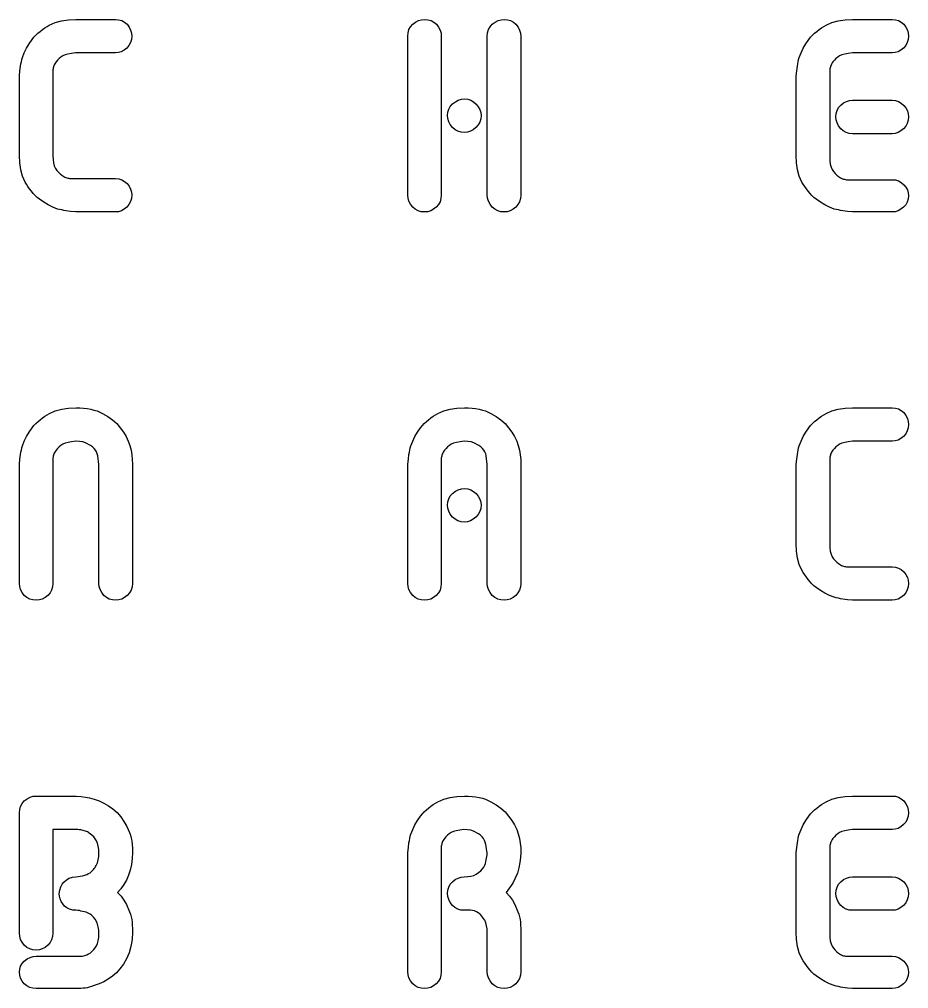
# Model space of a CAD drawing. Header units: metres. Extents: x 0 to 220, y 0 to 220.
# Drawn here: x 66.9 to 112.69, y 105.16 to 155.08 of the extents above; entities that cross this region are included whole.
import ezdxf

# ---------------------------------------------------------------- set-up
doc = ezdxf.new("R2010")
doc.units = ezdxf.units.M

msp = doc.modelspace()

# ---------------------------------------------------------------- linework, layer by layer
for p, q in [((68.3248, 154.712), (68.4429, 154.784)), ((68.4429, 154.784), (68.7413, 154.912)), ((68.7413, 154.912), (69.0676, 155.003)), ((69.0676, 155.003), (69.4218, 155.058)), ((69.4218, 155.058), (69.8039, 155.076)), ((69.8039, 155.076), (71.8459, 155.076)), ((71.8459, 155.076), (72.0133, 155.06)), ((72.0133, 155.06), (72.1686, 155.013)), ((72.1686, 155.013), (72.3118, 154.934)), ((72.3118, 154.934), (72.4429, 154.823)), ((72.4429, 154.823), (72.5522, 154.674)), ((87.0432, 154.694), (87.1539, 154.826)), ((87.1539, 154.826), (87.3031, 154.936)), ((87.3031, 154.936), (87.4559, 155.014)), ((87.4559, 155.014), (87.6121, 155.061)), ((87.6121, 155.061), (87.7719, 155.076)), ((87.7719, 155.076), (87.9413, 155.061)), ((87.9413, 155.061), (88.0984, 155.014)), ((88.0984, 155.014), (88.2433, 154.936)), ((88.2433, 154.936), (88.3759, 154.826)), ((88.3759, 154.826), (88.4866, 154.678)), ((91.1392, 154.694), (91.2499, 154.826)), ((91.2499, 154.826), (91.3991, 154.936)), ((91.3991, 154.936), (91.5519, 155.014)), ((91.5519, 155.014), (91.7081, 155.061)), ((91.7081, 155.061), (91.8679, 155.076)), ((91.8679, 155.076), (92.0372, 155.061)), ((92.0372, 155.061), (92.1944, 155.014)), ((92.1944, 155.014), (92.3392, 154.936)), ((92.3392, 154.936), (92.4719, 154.826)), ((92.4719, 154.826), (92.5826, 154.678)), ((108.325, 154.712), (108.443, 154.784)), ((108.443, 154.784), (108.741, 154.912)), ((108.741, 154.912), (109.068, 155.003)), ((109.068, 155.003), (109.422, 155.058)), ((109.422, 155.058), (109.804, 155.076)), ((109.804, 155.076), (111.846, 155.076)), ((111.846, 155.076), (112.013, 155.06)), ((112.013, 155.06), (112.169, 155.013)), ((112.169, 155.013), (112.312, 154.934)), ((112.312, 154.934), (112.443, 154.823)), ((112.443, 154.823), (112.552, 154.674)), ((67.6474, 154.156), (67.7479, 154.26)), ((67.7479, 154.26), (67.8554, 154.361)), ((67.8554, 154.361), (67.9699, 154.457)), ((67.9699, 154.457), (68.0883, 154.548)), ((68.0883, 154.548), (68.2066, 154.633)), ((68.2066, 154.633), (68.3248, 154.712)), ((72.5522, 154.674), (72.6304, 154.521)), ((72.6304, 154.521), (72.6772, 154.365)), ((72.6772, 154.365), (72.6929, 154.205)), ((86.9009, 154.213), (86.9167, 154.387)), ((86.9167, 154.387), (86.9641, 154.547)), ((86.9641, 154.547), (87.0432, 154.694)), ((88.4866, 154.678), (88.5656, 154.526)), ((88.5656, 154.526), (88.6131, 154.372)), ((88.6131, 154.372), (88.6289, 154.213)), ((90.9969, 154.213), (91.0127, 154.387)), ((91.0127, 154.387), (91.0601, 154.547)), ((91.0601, 154.547), (91.1392, 154.694)), ((92.5826, 154.678), (92.6616, 154.526)), ((92.6616, 154.526), (92.7091, 154.372)), ((92.7091, 154.372), (92.7249, 154.213)), ((107.647, 154.156), (107.748, 154.26)), ((107.748, 154.26), (107.855, 154.361)), ((107.855, 154.361), (107.97, 154.457)), ((107.97, 154.457), (108.088, 154.548)), ((108.088, 154.548), (108.207, 154.633)), ((108.207, 154.633), (108.325, 154.712)), ((112.552, 154.674), (112.63, 154.521)), ((112.63, 154.521), (112.677, 154.365)), ((112.677, 154.365), (112.693, 154.205)), ((67.2689, 153.591), (67.4026, 153.821)), ((67.4026, 153.821), (67.5539, 154.046)), ((67.5539, 154.046), (67.6474, 154.156)), ((72.6266, 153.879), (72.5438, 153.734)), ((72.6763, 154.036), (72.6266, 153.879)), ((72.6929, 154.205), (72.6763, 154.036)), ((86.9009, 146.019), (86.9009, 154.213)), ((88.6289, 154.213), (88.6289, 146.019)), ((90.9969, 146.019), (90.9969, 154.213)), ((92.7249, 154.213), (92.7249, 146.019)), ((107.269, 153.591), (107.403, 153.821)), ((107.403, 153.821), (107.554, 154.046)), ((107.554, 154.046), (107.647, 154.156)), ((112.627, 153.879), (112.544, 153.734)), ((112.676, 154.036), (112.627, 153.879)), ((112.693, 154.205), (112.676, 154.036)), ((67.0539, 153.114), (67.1526, 153.355)), ((67.1526, 153.355), (67.2689, 153.591)), ((69.4031, 153.289), (69.254, 153.246)), ((69.5844, 153.323), (69.4031, 153.289)), ((69.7979, 153.348), (69.5844, 153.323)), ((71.8439, 153.348), (69.7979, 153.348)), ((72.0004, 153.364), (71.8439, 153.348)), ((72.1499, 153.411), (72.0004, 153.364)), ((72.2924, 153.491), (72.1499, 153.411)), ((72.4279, 153.601), (72.2924, 153.491)), ((72.5438, 153.734), (72.4279, 153.601)), ((107.054, 153.114), (107.153, 153.355)), ((107.153, 153.355), (107.269, 153.591)), ((109.403, 153.288), (109.254, 153.245)), ((109.584, 153.323), (109.403, 153.288)), ((109.798, 153.348), (109.584, 153.323)), ((111.844, 153.348), (109.798, 153.348)), ((112, 153.364), (111.844, 153.348)), ((112.15, 153.411), (112, 153.364)), ((112.292, 153.491), (112.15, 153.411)), ((112.428, 153.601), (112.292, 153.491)), ((112.544, 153.734), (112.428, 153.601)), ((66.9629, 152.669), (66.9817, 152.781)), ((66.9817, 152.781), (67.0031, 152.892)), ((67.0031, 152.892), (67.0272, 153.003)), ((67.0272, 153.003), (67.0539, 153.114)), ((68.7249, 152.781), (68.6984, 152.73)), ((68.7574, 152.835), (68.7249, 152.781)), ((68.7959, 152.889), (68.7574, 152.835)), ((68.8693, 152.981), (68.7959, 152.889)), ((68.9506, 153.063), (68.8693, 152.981)), ((69.0398, 153.134), (68.9506, 153.063)), ((69.1369, 153.195), (69.0398, 153.134)), ((69.254, 153.246), (69.1369, 153.195)), ((106.963, 152.669), (106.982, 152.781)), ((106.982, 152.781), (107.003, 152.892)), ((107.003, 152.892), (107.027, 153.003)), ((107.027, 153.003), (107.054, 153.114)), ((108.725, 152.776), (108.698, 152.724)), ((108.757, 152.83), (108.725, 152.776)), ((108.796, 152.885), (108.757, 152.83)), ((108.869, 152.978), (108.796, 152.885)), ((108.951, 153.06), (108.869, 152.978)), ((109.04, 153.132), (108.951, 153.06)), ((109.137, 153.193), (109.04, 153.132)), ((109.254, 153.245), (109.137, 153.193)), ((66.9009, 152.168), (66.9304, 152.432)), ((66.9304, 152.432), (66.9629, 152.669)), ((68.6372, 152.535), (68.6289, 152.486)), ((68.6289, 152.486), (68.6289, 148.052)), ((68.6481, 152.583), (68.6372, 152.535)), ((68.6617, 152.632), (68.6481, 152.583)), ((68.6779, 152.68), (68.6617, 152.632)), ((68.6984, 152.73), (68.6779, 152.68)), ((106.901, 152.168), (106.93, 152.432)), ((106.93, 152.432), (106.963, 152.669)), ((108.637, 152.527), (108.629, 152.478)), ((108.629, 152.478), (108.629, 147.999)), ((108.648, 152.576), (108.637, 152.527)), ((108.662, 152.625), (108.648, 152.576)), ((108.678, 152.674), (108.662, 152.625)), ((108.698, 152.724), (108.678, 152.674)), ((66.9009, 148.064), (66.9009, 152.168)), ((106.901, 148.064), (106.901, 152.168)), ((89.2019, 150.727), (89.3511, 150.838)), ((89.3511, 150.838), (89.5039, 150.917)), ((89.5039, 150.917), (89.6601, 150.964)), ((89.6601, 150.964), (89.8199, 150.98)), ((89.8199, 150.98), (89.9893, 150.964)), ((89.9893, 150.964), (90.1464, 150.913)), ((90.1464, 150.913), (90.2912, 150.83)), ((90.2912, 150.83), (90.4239, 150.713)), ((109.199, 150.663), (109.346, 150.774)), ((109.346, 150.774), (109.497, 150.853)), ((109.497, 150.853), (109.651, 150.9)), ((109.651, 150.9), (109.809, 150.916)), ((109.809, 150.916), (111.847, 150.916)), ((111.847, 150.916), (112.014, 150.9)), ((112.014, 150.9), (112.169, 150.849)), ((112.169, 150.849), (112.312, 150.766)), ((112.312, 150.766), (112.443, 150.649)), ((88.9489, 150.123), (88.9647, 150.293)), ((88.9647, 150.293), (89.0121, 150.45)), ((89.0121, 150.45), (89.0912, 150.595)), ((89.0912, 150.595), (89.2019, 150.727)), ((90.4239, 150.713), (90.5346, 150.576)), ((90.5346, 150.576), (90.6136, 150.432)), ((90.6136, 150.432), (90.6611, 150.281)), ((90.6611, 150.281), (90.6769, 150.123)), ((108.965, 150.229), (109.011, 150.386)), ((109.011, 150.386), (109.09, 150.531)), ((109.09, 150.531), (109.199, 150.663)), ((112.443, 150.649), (112.552, 150.512)), ((112.552, 150.512), (112.63, 150.368)), ((112.63, 150.368), (112.677, 150.217)), ((88.9647, 149.964), (88.9489, 150.123)), ((89.0121, 149.807), (88.9647, 149.964)), ((89.0912, 149.655), (89.0121, 149.807)), ((90.6101, 149.786), (90.5267, 149.639)), ((90.6602, 149.948), (90.6101, 149.786)), ((90.6769, 150.123), (90.6602, 149.948)), ((108.949, 150.059), (108.965, 150.229)), ((108.965, 149.9), (108.949, 150.059)), ((109.011, 149.743), (108.965, 149.9)), ((112.676, 149.884), (112.627, 149.722)), ((112.693, 150.059), (112.676, 149.884)), ((112.677, 150.217), (112.693, 150.059)), ((89.2019, 149.505), (89.0912, 149.655)), ((89.3354, 149.395), (89.2019, 149.505)), ((89.4829, 149.316), (89.3354, 149.395)), ((89.6444, 149.268), (89.4829, 149.316)), ((89.8199, 149.252), (89.6444, 149.268)), ((89.9779, 149.268), (89.8199, 149.252)), ((90.1289, 149.316), (89.9779, 149.268)), ((90.2729, 149.395), (90.1289, 149.316)), ((90.4099, 149.505), (90.2729, 149.395)), ((90.5267, 149.639), (90.4099, 149.505)), ((109.09, 149.591), (109.011, 149.743)), ((109.199, 149.441), (109.09, 149.591)), ((109.33, 149.331), (109.199, 149.441)), ((109.476, 149.252), (109.33, 149.331)), ((112.294, 149.331), (112.152, 149.252)), ((112.429, 149.441), (112.294, 149.331)), ((112.544, 149.575), (112.429, 149.441)), ((112.627, 149.722), (112.544, 149.575)), ((109.635, 149.204), (109.476, 149.252)), ((109.809, 149.188), (109.635, 149.204)), ((111.847, 149.188), (109.809, 149.188)), ((112.003, 149.204), (111.847, 149.188)), ((112.152, 149.252), (112.003, 149.204)), ((66.9191, 147.682), (66.9009, 148.064)), ((68.6289, 148.052), (68.6366, 147.855)), ((68.6366, 147.855), (68.6599, 147.68)), ((106.919, 147.682), (106.901, 148.064)), ((108.629, 147.999), (108.637, 147.8)), ((108.637, 147.8), (108.66, 147.624)), ((66.9739, 147.327), (66.9191, 147.682)), ((67.0651, 147), (66.9739, 147.327)), ((68.6599, 147.68), (68.6986, 147.528)), ((68.6986, 147.528), (68.7529, 147.398)), ((68.7529, 147.398), (68.8306, 147.293)), ((68.8306, 147.293), (68.9119, 147.201)), ((106.974, 147.327), (106.919, 147.682)), ((107.065, 147), (106.974, 147.327)), ((108.66, 147.624), (108.699, 147.47)), ((108.699, 147.47), (108.753, 147.339)), ((108.753, 147.339), (108.831, 147.233)), ((67.1929, 146.7), (67.0651, 147)), ((68.9119, 147.201), (68.9966, 147.12)), ((68.9966, 147.12), (69.0849, 147.051)), ((69.0849, 147.051), (69.1395, 147.012)), ((69.1395, 147.012), (69.1921, 146.98)), ((69.1921, 146.98), (69.243, 146.953)), ((69.243, 146.953), (69.2919, 146.932)), ((69.2919, 146.932), (69.3404, 146.917)), ((69.3404, 146.917), (69.3889, 146.903)), ((69.3889, 146.903), (69.4374, 146.893)), ((69.4374, 146.893), (69.4859, 146.884)), ((69.4859, 146.884), (71.8499, 146.884)), ((71.8499, 146.884), (72.0164, 146.868)), ((72.0164, 146.868), (72.1709, 146.818)), ((72.1709, 146.818), (72.3134, 146.734)), ((107.193, 146.7), (107.065, 147)), ((108.831, 147.233), (108.912, 147.14)), ((108.912, 147.14), (108.997, 147.058)), ((108.997, 147.058), (109.085, 146.988)), ((109.085, 146.988), (109.139, 146.949)), ((109.139, 146.949), (109.192, 146.917)), ((109.192, 146.917), (109.243, 146.89)), ((109.243, 146.89), (109.292, 146.869)), ((109.292, 146.869), (109.34, 146.853)), ((109.34, 146.853), (109.389, 146.84)), ((109.389, 146.84), (109.437, 146.829)), ((109.437, 146.829), (109.486, 146.82)), ((109.486, 146.82), (111.85, 146.82)), ((111.85, 146.82), (112.016, 146.804)), ((112.016, 146.804), (112.171, 146.756)), ((67.2654, 146.582), (67.1929, 146.7)), ((67.3439, 146.464), (67.2654, 146.582)), ((67.4284, 146.346), (67.3439, 146.464)), ((67.5189, 146.227), (67.4284, 146.346)), ((72.3134, 146.734), (72.4439, 146.617)), ((72.4439, 146.617), (72.5528, 146.48)), ((72.5528, 146.48), (72.6306, 146.336)), ((72.6306, 146.336), (72.6773, 146.185)), ((107.265, 146.582), (107.193, 146.7)), ((107.344, 146.464), (107.265, 146.582)), ((107.428, 146.346), (107.344, 146.464)), ((107.519, 146.227), (107.428, 146.346)), ((112.171, 146.756), (112.313, 146.676)), ((112.313, 146.676), (112.444, 146.563)), ((112.444, 146.563), (112.553, 146.431)), ((112.553, 146.431), (112.631, 146.293)), ((112.631, 146.293), (112.677, 146.147)), ((67.615, 146.113), (67.5189, 146.227)), ((67.7154, 146.005), (67.615, 146.113)), ((67.82, 145.904), (67.7154, 146.005)), ((67.9289, 145.81), (67.82, 145.904)), ((68.1535, 145.659), (67.9289, 145.81)), ((72.6764, 145.852), (72.6269, 145.69)), ((72.6929, 146.027), (72.6764, 145.852)), ((72.6773, 146.185), (72.6929, 146.027)), ((86.9167, 145.861), (86.9009, 146.019)), ((86.9641, 145.706), (86.9167, 145.861)), ((88.6122, 145.845), (88.5621, 145.685)), ((88.6289, 146.019), (88.6122, 145.845)), ((91.0127, 145.861), (90.9969, 146.019)), ((91.0601, 145.706), (91.0127, 145.861)), ((92.7082, 145.845), (92.6581, 145.685)), ((92.7249, 146.019), (92.7082, 145.845)), ((107.615, 146.113), (107.519, 146.227)), ((107.715, 146.005), (107.615, 146.113)), ((107.82, 145.904), (107.715, 146.005)), ((107.929, 145.81), (107.82, 145.904)), ((108.154, 145.659), (107.929, 145.81)), ((112.676, 145.826), (112.627, 145.67)), ((112.693, 145.995), (112.676, 145.826)), ((112.677, 146.147), (112.693, 145.995)), ((68.3834, 145.525), (68.1535, 145.659)), ((68.6185, 145.408), (68.3834, 145.525)), ((68.8589, 145.309), (68.6185, 145.408)), ((68.9703, 145.283), (68.8589, 145.309)), ((69.0816, 145.259), (68.9703, 145.283)), ((72.2934, 145.299), (72.1511, 145.22)), ((72.4289, 145.409), (72.2934, 145.299)), ((72.5444, 145.543), (72.4289, 145.409)), ((72.6269, 145.69), (72.5444, 145.543)), ((87.0432, 145.554), (86.9641, 145.706)), ((87.1539, 145.406), (87.0432, 145.554)), ((87.2874, 145.297), (87.1539, 145.406)), ((87.4349, 145.219), (87.2874, 145.297)), ((88.2249, 145.297), (88.0809, 145.219)), ((88.3619, 145.406), (88.2249, 145.297)), ((88.4787, 145.539), (88.3619, 145.406)), ((88.5621, 145.685), (88.4787, 145.539)), ((91.1392, 145.554), (91.0601, 145.706)), ((91.2499, 145.406), (91.1392, 145.554)), ((91.3834, 145.297), (91.2499, 145.406)), ((91.5309, 145.219), (91.3834, 145.297)), ((92.3209, 145.297), (92.1769, 145.219)), ((92.4579, 145.406), (92.3209, 145.297)), ((92.5747, 145.539), (92.4579, 145.406)), ((92.6581, 145.685), (92.5747, 145.539)), ((108.383, 145.525), (108.154, 145.659)), ((108.619, 145.408), (108.383, 145.525)), ((108.859, 145.309), (108.619, 145.408)), ((108.97, 145.283), (108.859, 145.309)), ((109.082, 145.259), (108.97, 145.283)), ((112.293, 145.293), (112.151, 145.217)), ((112.429, 145.399), (112.293, 145.293)), ((112.544, 145.528), (112.429, 145.399)), ((112.627, 145.67), (112.544, 145.528)), ((69.1928, 145.237), (69.0816, 145.259)), ((69.3039, 145.218), (69.1928, 145.237)), ((69.5399, 145.186), (69.3039, 145.218)), ((69.8039, 145.156), (69.5399, 145.186)), ((71.8459, 145.156), (69.8039, 145.156)), ((72.0019, 145.172), (71.8459, 145.156)), ((72.1511, 145.22), (72.0019, 145.172)), ((87.5964, 145.172), (87.4349, 145.219)), ((87.7719, 145.156), (87.5964, 145.172)), ((87.9299, 145.172), (87.7719, 145.156)), ((88.0809, 145.219), (87.9299, 145.172)), ((91.6924, 145.172), (91.5309, 145.219)), ((91.8679, 145.156), (91.6924, 145.172)), ((92.0259, 145.172), (91.8679, 145.156)), ((92.1769, 145.219), (92.0259, 145.172)), ((109.193, 145.237), (109.082, 145.259)), ((109.304, 145.218), (109.193, 145.237)), ((109.54, 145.186), (109.304, 145.218)), ((109.804, 145.156), (109.54, 145.186)), ((111.846, 145.156), (109.804, 145.156)), ((112.002, 145.171), (111.846, 145.156)), ((112.151, 145.217), (112.002, 145.171)), ((68.3323, 134.712), (68.4509, 134.784)), ((68.4509, 134.784), (68.7513, 134.912)), ((68.7513, 134.912), (69.0796, 135.003)), ((69.0796, 135.003), (69.4358, 135.058)), ((69.4358, 135.058), (69.8199, 135.076)), ((69.8199, 135.076), (70.0189, 135.071)), ((70.0189, 135.071), (70.2109, 135.057)), ((70.2109, 135.057), (70.3959, 135.033)), ((70.3959, 135.033), (70.5739, 134.999)), ((70.5739, 134.999), (70.7423, 134.957)), ((70.7423, 134.957), (70.8986, 134.907)), ((70.8986, 134.907), (71.0428, 134.85)), ((71.0428, 134.85), (71.1749, 134.784)), ((71.1749, 134.784), (71.4566, 134.623)), ((88.3323, 134.712), (88.4509, 134.784)), ((88.4509, 134.784), (88.7513, 134.912)), ((88.7513, 134.912), (89.0796, 135.003)), ((89.0796, 135.003), (89.4358, 135.058)), ((89.4358, 135.058), (89.8199, 135.076)), ((89.8199, 135.076), (90.0189, 135.071)), ((90.0189, 135.071), (90.2109, 135.057)), ((90.2109, 135.057), (90.3959, 135.033)), ((90.3959, 135.033), (90.5739, 134.999)), ((90.5739, 134.999), (90.7423, 134.957)), ((90.7423, 134.957), (90.8986, 134.907)), ((90.8986, 134.907), (91.0428, 134.85)), ((91.0428, 134.85), (91.1749, 134.784)), ((91.1749, 134.784), (91.4566, 134.623)), ((108.325, 134.712), (108.443, 134.784)), ((108.443, 134.784), (108.741, 134.912)), ((108.741, 134.912), (109.068, 135.003)), ((109.068, 135.003), (109.422, 135.058)), ((109.422, 135.058), (109.804, 135.076)), ((109.804, 135.076), (111.846, 135.076)), ((111.846, 135.076), (112.013, 135.06)), ((112.013, 135.06), (112.169, 135.013)), ((112.169, 135.013), (112.312, 134.934)), ((112.312, 134.934), (112.443, 134.823)), ((112.443, 134.823), (112.552, 134.674)), ((67.7526, 134.26), (67.8608, 134.361)), ((67.8608, 134.361), (67.9759, 134.457)), ((67.9759, 134.457), (68.0948, 134.548)), ((68.0948, 134.548), (68.2136, 134.633)), ((68.2136, 134.633), (68.3323, 134.712)), ((71.4566, 134.623), (71.7019, 134.447)), ((71.7019, 134.447), (71.9106, 134.254)), ((87.7526, 134.26), (87.8608, 134.361)), ((87.8608, 134.361), (87.9759, 134.457)), ((87.9759, 134.457), (88.0948, 134.548)), ((88.0948, 134.548), (88.2136, 134.633)), ((88.2136, 134.633), (88.3323, 134.712)), ((91.4566, 134.623), (91.7019, 134.447)), ((91.7019, 134.447), (91.9106, 134.254)), ((107.748, 134.26), (107.855, 134.361)), ((107.855, 134.361), (107.97, 134.457)), ((107.97, 134.457), (108.088, 134.548)), ((108.088, 134.548), (108.207, 134.633)), ((108.207, 134.633), (108.325, 134.712)), ((112.552, 134.674), (112.63, 134.521)), ((112.63, 134.521), (112.677, 134.365)), ((112.677, 134.365), (112.693, 134.205)), ((67.2709, 133.591), (67.4051, 133.821)), ((67.4051, 133.821), (67.5569, 134.046)), ((67.5569, 134.046), (67.6513, 134.156)), ((67.6513, 134.156), (67.7526, 134.26)), ((71.9106, 134.254), (72.0829, 134.046)), ((72.0829, 134.046), (72.2561, 133.822)), ((72.2561, 133.822), (72.3986, 133.592)), ((87.2709, 133.591), (87.4051, 133.821)), ((87.4051, 133.821), (87.5569, 134.046)), ((87.5569, 134.046), (87.6513, 134.156)), ((87.6513, 134.156), (87.7526, 134.26)), ((91.9106, 134.254), (92.0829, 134.046)), ((92.0829, 134.046), (92.2561, 133.822)), ((92.2561, 133.822), (92.3986, 133.592)), ((107.269, 133.591), (107.403, 133.821)), ((107.403, 133.821), (107.554, 134.046)), ((107.554, 134.046), (107.647, 134.156)), ((107.647, 134.156), (107.748, 134.26)), ((112.627, 133.879), (112.544, 133.734)), ((112.676, 134.036), (112.627, 133.879)), ((112.693, 134.205), (112.676, 134.036)), ((67.0549, 133.114), (67.1541, 133.355)), ((67.1541, 133.355), (67.2709, 133.591)), ((69.4084, 133.289), (69.258, 133.246)), ((69.591, 133.323), (69.4084, 133.289)), ((69.8059, 133.348), (69.591, 133.323)), ((69.9923, 133.339), (69.8059, 133.348)), ((70.1596, 133.31), (69.9923, 133.339)), ((70.3078, 133.262), (70.1596, 133.31)), ((72.3986, 133.592), (72.5106, 133.359)), ((72.5106, 133.359), (72.5919, 133.121)), ((87.0549, 133.114), (87.1541, 133.355)), ((87.1541, 133.355), (87.2709, 133.591)), ((89.4084, 133.289), (89.258, 133.246)), ((89.591, 133.323), (89.4084, 133.289)), ((89.8059, 133.348), (89.591, 133.323)), ((89.9923, 133.339), (89.8059, 133.348)), ((90.1596, 133.31), (89.9923, 133.339)), ((90.3078, 133.262), (90.1596, 133.31)), ((92.3986, 133.592), (92.5106, 133.359)), ((92.5106, 133.359), (92.5919, 133.121)), ((107.054, 133.114), (107.153, 133.355)), ((107.153, 133.355), (107.269, 133.591)), ((109.403, 133.289), (109.254, 133.246)), ((109.584, 133.323), (109.403, 133.289)), ((109.798, 133.348), (109.584, 133.323)), ((111.844, 133.348), (109.798, 133.348)), ((112, 133.364), (111.844, 133.348)), ((112.15, 133.411), (112, 133.364)), ((112.292, 133.491), (112.15, 133.411)), ((112.428, 133.601), (112.292, 133.491)), ((112.544, 133.734), (112.428, 133.601)), ((66.9827, 132.781), (67.0041, 132.892)), ((67.0041, 132.892), (67.0282, 133.003)), ((67.0282, 133.003), (67.0549, 133.114)), ((68.7579, 132.836), (68.7251, 132.782)), ((68.7969, 132.89), (68.7579, 132.836)), ((68.8708, 132.982), (68.7969, 132.89)), ((68.9526, 133.063), (68.8708, 132.982)), ((69.0423, 133.135), (68.9526, 133.063)), ((69.1399, 133.195), (69.0423, 133.135)), ((69.258, 133.246), (69.1399, 133.195)), ((70.5607, 133.129), (70.3078, 133.262)), ((70.6661, 133.056), (70.5607, 133.129)), ((70.7532, 132.976), (70.6661, 133.056)), ((70.8219, 132.889), (70.7532, 132.976)), ((70.8748, 132.797), (70.8219, 132.889)), ((70.9146, 132.699), (70.8748, 132.797)), ((72.5919, 133.121), (72.6501, 132.882)), ((72.6501, 132.882), (72.6916, 132.643)), ((86.9827, 132.781), (87.0041, 132.892)), ((87.0041, 132.892), (87.0282, 133.003)), ((87.0282, 133.003), (87.0549, 133.114)), ((88.7579, 132.836), (88.7251, 132.782)), ((88.7969, 132.89), (88.7579, 132.836)), ((88.8708, 132.982), (88.7969, 132.89)), ((88.9526, 133.063), (88.8708, 132.982)), ((89.0423, 133.135), (88.9526, 133.063)), ((89.1399, 133.195), (89.0423, 133.135)), ((89.258, 133.246), (89.1399, 133.195)), ((90.5607, 133.129), (90.3078, 133.262)), ((90.6661, 133.056), (90.5607, 133.129)), ((90.7532, 132.976), (90.6661, 133.056)), ((90.8219, 132.889), (90.7532, 132.976)), ((90.8748, 132.797), (90.8219, 132.889)), ((90.9146, 132.699), (90.8748, 132.797)), ((92.5919, 133.121), (92.6501, 132.882)), ((92.6501, 132.882), (92.6916, 132.643)), ((106.982, 132.781), (107.003, 132.892)), ((107.003, 132.892), (107.027, 133.003)), ((107.027, 133.003), (107.054, 133.114)), ((108.757, 132.835), (108.725, 132.781)), ((108.796, 132.889), (108.757, 132.835)), ((108.869, 132.981), (108.796, 132.889)), ((108.951, 133.063), (108.869, 132.981)), ((109.04, 133.134), (108.951, 133.063)), ((109.137, 133.195), (109.04, 133.134)), ((109.254, 133.246), (109.137, 133.195)), ((66.9009, 132.168), (66.9306, 132.432)), ((66.9306, 132.432), (66.9639, 132.669)), ((66.9639, 132.669), (66.9827, 132.781)), ((68.6372, 132.536), (68.6289, 132.487)), ((68.6289, 132.487), (68.6289, 126.017)), ((68.6481, 132.584), (68.6372, 132.536)), ((68.6617, 132.633), (68.6481, 132.584)), ((68.6779, 132.681), (68.6617, 132.633)), ((68.6985, 132.731), (68.6779, 132.681)), ((68.7251, 132.782), (68.6985, 132.731)), ((70.9413, 132.596), (70.9146, 132.699)), ((70.9969, 132.154), (70.9413, 132.596)), ((72.6916, 132.643), (72.7166, 132.405)), ((72.7166, 132.405), (72.7249, 132.168)), ((86.9009, 132.168), (86.9306, 132.432)), ((86.9306, 132.432), (86.9639, 132.669)), ((86.9639, 132.669), (86.9827, 132.781)), ((88.6372, 132.536), (88.6289, 132.487)), ((88.6289, 132.487), (88.6289, 126.017)), ((88.6481, 132.584), (88.6372, 132.536)), ((88.6617, 132.633), (88.6481, 132.584)), ((88.6779, 132.681), (88.6617, 132.633)), ((88.6985, 132.731), (88.6779, 132.681)), ((88.7251, 132.782), (88.6985, 132.731)), ((90.9413, 132.596), (90.9146, 132.699)), ((90.9969, 132.154), (90.9413, 132.596)), ((92.6916, 132.643), (92.7166, 132.405)), ((92.7166, 132.405), (92.7249, 132.168)), ((106.901, 132.168), (106.93, 132.432)), ((106.93, 132.432), (106.963, 132.669)), ((106.963, 132.669), (106.982, 132.781)), ((108.637, 132.535), (108.629, 132.486)), ((108.629, 132.486), (108.629, 128.052)), ((108.648, 132.583), (108.637, 132.535)), ((108.662, 132.632), (108.648, 132.583)), ((108.678, 132.68), (108.662, 132.632)), ((108.698, 132.73), (108.678, 132.68)), ((108.725, 132.781), (108.698, 132.73)), ((66.9009, 126.019), (66.9009, 132.168)), ((70.9969, 126.017), (70.9969, 132.154)), ((72.7249, 132.168), (72.7249, 126.019)), ((86.9009, 126.019), (86.9009, 132.168)), ((90.9969, 126.017), (90.9969, 132.154)), ((92.7249, 132.168), (92.7249, 126.019)), ((106.901, 128.064), (106.901, 132.168)), ((89.3511, 130.774), (89.5039, 130.853)), ((89.5039, 130.853), (89.6601, 130.9)), ((89.6601, 130.9), (89.8199, 130.916)), ((89.8199, 130.916), (89.9893, 130.9)), ((89.9893, 130.9), (90.1464, 130.849)), ((90.1464, 130.849), (90.2912, 130.766)), ((88.9647, 130.229), (89.0121, 130.386)), ((89.0121, 130.386), (89.0912, 130.531)), ((89.0912, 130.531), (89.2019, 130.663)), ((89.2019, 130.663), (89.3511, 130.774)), ((90.2912, 130.766), (90.4239, 130.649)), ((90.4239, 130.649), (90.5346, 130.512)), ((90.5346, 130.512), (90.6136, 130.368)), ((90.6136, 130.368), (90.6611, 130.217)), ((88.9489, 130.059), (88.9647, 130.229)), ((88.9647, 129.9), (88.9489, 130.059)), ((89.0121, 129.743), (88.9647, 129.9)), ((90.6602, 129.884), (90.6101, 129.722)), ((90.6769, 130.059), (90.6602, 129.884)), ((90.6611, 130.217), (90.6769, 130.059)), ((89.0912, 129.591), (89.0121, 129.743)), ((89.2019, 129.441), (89.0912, 129.591)), ((89.3354, 129.331), (89.2019, 129.441)), ((89.4829, 129.252), (89.3354, 129.331)), ((90.2729, 129.331), (90.1289, 129.252)), ((90.4099, 129.441), (90.2729, 129.331)), ((90.5267, 129.575), (90.4099, 129.441)), ((90.6101, 129.722), (90.5267, 129.575)), ((89.6444, 129.204), (89.4829, 129.252)), ((89.8199, 129.188), (89.6444, 129.204)), ((89.9779, 129.204), (89.8199, 129.188)), ((90.1289, 129.252), (89.9779, 129.204)), ((106.919, 127.682), (106.901, 128.064)), ((108.629, 128.052), (108.637, 127.855)), ((108.637, 127.855), (108.66, 127.68)), ((106.974, 127.327), (106.919, 127.682)), ((107.065, 127), (106.974, 127.327)), ((108.66, 127.68), (108.699, 127.528)), ((108.699, 127.528), (108.753, 127.398)), ((108.753, 127.398), (108.831, 127.293)), ((107.193, 126.7), (107.065, 127)), ((108.831, 127.293), (108.912, 127.201)), ((108.912, 127.201), (108.997, 127.12)), ((108.997, 127.12), (109.085, 127.051)), ((109.085, 127.051), (109.139, 127.012)), ((109.139, 127.012), (109.192, 126.98)), ((109.192, 126.98), (109.243, 126.953)), ((109.243, 126.953), (109.292, 126.932)), ((109.292, 126.932), (109.34, 126.917)), ((109.34, 126.917), (109.389, 126.903)), ((109.389, 126.903), (109.437, 126.893)), ((109.437, 126.893), (109.486, 126.884)), ((109.486, 126.884), (111.85, 126.884)), ((111.85, 126.884), (112.016, 126.868)), ((112.016, 126.868), (112.171, 126.818)), ((112.171, 126.818), (112.313, 126.734)), ((107.265, 126.582), (107.193, 126.7)), ((107.344, 126.464), (107.265, 126.582)), ((107.428, 126.346), (107.344, 126.464)), ((107.519, 126.227), (107.428, 126.346)), ((112.313, 126.734), (112.444, 126.617)), ((112.444, 126.617), (112.553, 126.48)), ((112.553, 126.48), (112.631, 126.336)), ((112.631, 126.336), (112.677, 126.185)), ((66.9167, 125.861), (66.9009, 126.019)), ((66.9641, 125.706), (66.9167, 125.861)), ((68.6122, 125.844), (68.5621, 125.684)), ((68.6289, 126.017), (68.6122, 125.844)), ((71.0127, 125.859), (70.9969, 126.017)), ((71.0601, 125.705), (71.0127, 125.859)), ((72.7082, 125.845), (72.6581, 125.685)), ((72.7249, 126.019), (72.7082, 125.845)), ((86.9167, 125.861), (86.9009, 126.019)), ((86.9641, 125.706), (86.9167, 125.861)), ((88.6122, 125.844), (88.5621, 125.684)), ((88.6289, 126.017), (88.6122, 125.844)), ((91.0127, 125.859), (90.9969, 126.017)), ((91.0601, 125.705), (91.0127, 125.859)), ((92.7082, 125.845), (92.6581, 125.685)), ((92.7249, 126.019), (92.7082, 125.845)), ((107.615, 126.113), (107.519, 126.227)), ((107.715, 126.005), (107.615, 126.113)), ((107.82, 125.904), (107.715, 126.005)), ((107.929, 125.81), (107.82, 125.904)), ((108.154, 125.659), (107.929, 125.81)), ((112.676, 125.852), (112.627, 125.69)), ((112.693, 126.027), (112.676, 125.852)), ((112.677, 126.185), (112.693, 126.027)), ((67.0432, 125.554), (66.9641, 125.706)), ((67.1539, 125.406), (67.0432, 125.554)), ((67.2874, 125.297), (67.1539, 125.406)), ((68.3619, 125.406), (68.2249, 125.297)), ((68.4787, 125.538), (68.3619, 125.406)), ((68.5621, 125.684), (68.4787, 125.538)), ((71.1392, 125.554), (71.0601, 125.705)), ((71.2499, 125.406), (71.1392, 125.554)), ((71.3834, 125.297), (71.2499, 125.406)), ((72.4579, 125.406), (72.3209, 125.297)), ((72.5747, 125.539), (72.4579, 125.406)), ((72.6581, 125.685), (72.5747, 125.539)), ((87.0432, 125.554), (86.9641, 125.706)), ((87.1539, 125.406), (87.0432, 125.554)), ((87.2874, 125.297), (87.1539, 125.406)), ((88.3619, 125.406), (88.2249, 125.297)), ((88.4787, 125.538), (88.3619, 125.406)), ((88.5621, 125.684), (88.4787, 125.538)), ((91.1392, 125.554), (91.0601, 125.705)), ((91.2499, 125.406), (91.1392, 125.554)), ((91.3834, 125.297), (91.2499, 125.406)), ((92.4579, 125.406), (92.3209, 125.297)), ((92.5747, 125.539), (92.4579, 125.406)), ((92.6581, 125.685), (92.5747, 125.539)), ((108.383, 125.525), (108.154, 125.659)), ((108.619, 125.408), (108.383, 125.525)), ((108.859, 125.309), (108.619, 125.408)), ((108.97, 125.283), (108.859, 125.309)), ((112.429, 125.409), (112.293, 125.299)), ((112.544, 125.543), (112.429, 125.409)), ((112.627, 125.69), (112.544, 125.543)), ((67.4349, 125.219), (67.2874, 125.297)), ((67.5964, 125.172), (67.4349, 125.219)), ((67.7719, 125.156), (67.5964, 125.172)), ((67.9299, 125.172), (67.7719, 125.156)), ((68.0809, 125.219), (67.9299, 125.172)), ((68.2249, 125.297), (68.0809, 125.219)), ((71.5309, 125.219), (71.3834, 125.297)), ((71.6924, 125.172), (71.5309, 125.219)), ((71.8679, 125.156), (71.6924, 125.172)), ((72.0259, 125.172), (71.8679, 125.156)), ((72.1769, 125.219), (72.0259, 125.172)), ((72.3209, 125.297), (72.1769, 125.219)), ((87.4349, 125.219), (87.2874, 125.297)), ((87.5964, 125.172), (87.4349, 125.219)), ((87.7719, 125.156), (87.5964, 125.172)), ((87.9299, 125.172), (87.7719, 125.156)), ((88.0809, 125.219), (87.9299, 125.172)), ((88.2249, 125.297), (88.0809, 125.219)), ((91.5309, 125.219), (91.3834, 125.297)), ((91.6924, 125.172), (91.5309, 125.219)), ((91.8679, 125.156), (91.6924, 125.172)), ((92.0259, 125.172), (91.8679, 125.156)), ((92.1769, 125.219), (92.0259, 125.172)), ((92.3209, 125.297), (92.1769, 125.219)), ((109.082, 125.259), (108.97, 125.283)), ((109.193, 125.237), (109.082, 125.259)), ((109.304, 125.218), (109.193, 125.237)), ((109.54, 125.186), (109.304, 125.218)), ((109.804, 125.156), (109.54, 125.186)), ((111.846, 125.156), (109.804, 125.156)), ((112.002, 125.172), (111.846, 125.156)), ((112.151, 125.22), (112.002, 125.172)), ((112.293, 125.299), (112.151, 125.22)), ((67.0421, 114.691), (67.1519, 114.824)), ((67.1519, 114.824), (67.3006, 114.934)), ((67.3006, 114.934), (67.4526, 115.013)), ((67.4526, 115.013), (67.6081, 115.06)), ((67.6081, 115.06), (67.7669, 115.076)), ((67.7669, 115.076), (69.8199, 115.076)), ((69.8199, 115.076), (70.0866, 115.048)), ((70.0866, 115.048), (70.3009, 115.02)), ((70.3009, 115.02), (70.4002, 115.003)), ((70.4002, 115.003), (70.5091, 114.979)), ((70.5091, 114.979), (70.6277, 114.948)), ((70.6277, 114.948), (70.7559, 114.909)), ((70.7559, 114.909), (71.0096, 114.821)), ((71.0096, 114.821), (71.2546, 114.707)), ((88.4509, 114.784), (88.7513, 114.912)), ((88.7513, 114.912), (89.0796, 115.003)), ((89.0796, 115.003), (89.4358, 115.058)), ((89.4358, 115.058), (89.8199, 115.076)), ((89.8199, 115.076), (90.0189, 115.071)), ((90.0189, 115.071), (90.2109, 115.057)), ((90.2109, 115.057), (90.3959, 115.033)), ((90.3959, 115.033), (90.5739, 114.999)), ((90.5739, 114.999), (90.7423, 114.957)), ((90.7423, 114.957), (90.8986, 114.907)), ((90.8986, 114.907), (91.0428, 114.85)), ((91.0428, 114.85), (91.1749, 114.784)), ((108.443, 114.784), (108.741, 114.912)), ((108.741, 114.912), (109.068, 115.003)), ((109.068, 115.003), (109.422, 115.058)), ((109.422, 115.058), (109.804, 115.076)), ((109.804, 115.076), (111.846, 115.076)), ((111.846, 115.076), (112.013, 115.06)), ((112.013, 115.06), (112.169, 115.013)), ((112.169, 115.013), (112.312, 114.934)), ((112.312, 114.934), (112.443, 114.823)), ((112.443, 114.823), (112.552, 114.674)), ((66.9009, 114.207), (66.9166, 114.382)), ((66.9166, 114.382), (66.9636, 114.543)), ((66.9636, 114.543), (67.0421, 114.691)), ((71.2546, 114.707), (71.4911, 114.57)), ((71.4911, 114.57), (71.7189, 114.408)), ((71.7189, 114.408), (71.9311, 114.221)), ((87.7526, 114.26), (87.8608, 114.361)), ((87.8608, 114.361), (87.9759, 114.457)), ((87.9759, 114.457), (88.0948, 114.548)), ((88.0948, 114.548), (88.2136, 114.633)), ((88.2136, 114.633), (88.3323, 114.712)), ((88.3323, 114.712), (88.4509, 114.784)), ((91.1749, 114.784), (91.4566, 114.623)), ((91.4566, 114.623), (91.7019, 114.447)), ((91.7019, 114.447), (91.9106, 114.254)), ((107.748, 114.26), (107.855, 114.361)), ((107.855, 114.361), (107.97, 114.457)), ((107.97, 114.457), (108.088, 114.548)), ((108.088, 114.548), (108.207, 114.633)), ((108.207, 114.633), (108.325, 114.712)), ((108.325, 114.712), (108.443, 114.784)), ((112.552, 114.674), (112.63, 114.521)), ((112.63, 114.521), (112.677, 114.365)), ((112.677, 114.365), (112.693, 114.205)), ((66.9009, 108.009), (66.9009, 114.207)), ((71.9311, 114.221), (72.1206, 114.008)), ((72.1206, 114.008), (72.2876, 113.769)), ((87.2709, 113.591), (87.4051, 113.821)), ((87.4051, 113.821), (87.5569, 114.046)), ((87.5569, 114.046), (87.6513, 114.156)), ((87.6513, 114.156), (87.7526, 114.26)), ((91.9106, 114.254), (92.0829, 114.046)), ((92.0829, 114.046), (92.2561, 113.822)), ((92.2561, 113.822), (92.3986, 113.592)), ((107.269, 113.591), (107.403, 113.821)), ((107.403, 113.821), (107.554, 114.046)), ((107.554, 114.046), (107.647, 114.156)), ((107.647, 114.156), (107.748, 114.26)), ((112.627, 113.879), (112.544, 113.734)), ((112.676, 114.036), (112.627, 113.879)), ((112.693, 114.205), (112.676, 114.036)), ((69.8199, 113.348), (68.6289, 113.348)), ((68.6289, 113.348), (68.6289, 108.009)), ((69.9064, 113.346), (69.8199, 113.348)), ((69.9859, 113.339), (69.9064, 113.346)), ((70.0584, 113.329), (69.9859, 113.339)), ((70.1239, 113.313), (70.0584, 113.329)), ((72.2876, 113.769), (72.4319, 113.504)), ((72.4319, 113.504), (72.5089, 113.352)), ((72.5089, 113.352), (72.5729, 113.203)), ((87.0549, 113.114), (87.1541, 113.355)), ((87.1541, 113.355), (87.2709, 113.591)), ((89.5819, 113.323), (89.4009, 113.289)), ((89.7949, 113.348), (89.5819, 113.323)), ((89.9798, 113.339), (89.7949, 113.348)), ((90.1454, 113.309), (89.9798, 113.339)), ((92.3986, 113.592), (92.5106, 113.359)), ((92.5106, 113.359), (92.5919, 113.121)), ((107.054, 113.114), (107.153, 113.355)), ((107.153, 113.355), (107.269, 113.591)), ((109.584, 113.323), (109.403, 113.288)), ((109.798, 113.348), (109.584, 113.323)), ((111.844, 113.348), (109.798, 113.348)), ((112, 113.364), (111.844, 113.348)), ((112.15, 113.411), (112, 113.364)), ((112.292, 113.491), (112.15, 113.411)), ((112.428, 113.601), (112.292, 113.491)), ((112.544, 113.734), (112.428, 113.601)), ((70.2996, 113.26), (70.1239, 113.313)), ((70.3529, 113.242), (70.2996, 113.26)), ((70.4036, 113.223), (70.3529, 113.242)), ((70.4516, 113.198), (70.4036, 113.223)), ((70.4971, 113.17), (70.4516, 113.198)), ((70.6386, 113.061), (70.4971, 113.17)), ((70.7269, 112.974), (70.6386, 113.061)), ((70.8046, 112.875), (70.7269, 112.974)), ((70.8719, 112.765), (70.8046, 112.875)), ((72.5729, 113.203), (72.6239, 113.056)), ((72.6239, 113.056), (72.6619, 112.912)), ((72.6619, 112.912), (72.6894, 112.759)), ((86.9827, 112.781), (87.0041, 112.892)), ((87.0041, 112.892), (87.0282, 113.003)), ((87.0282, 113.003), (87.0549, 113.114)), ((88.7569, 112.836), (88.7241, 112.782)), ((88.7959, 112.89), (88.7569, 112.836)), ((88.8688, 112.982), (88.7959, 112.89)), ((88.9496, 113.063), (88.8688, 112.982)), ((89.0383, 113.135), (88.9496, 113.063)), ((89.1349, 113.195), (89.0383, 113.135)), ((89.2519, 113.246), (89.1349, 113.195)), ((89.4009, 113.289), (89.2519, 113.246)), ((90.2917, 113.261), (90.1454, 113.309)), ((90.5417, 113.127), (90.2917, 113.261)), ((90.6464, 113.053), (90.5417, 113.127)), ((90.7327, 112.972), (90.6464, 113.053)), ((90.8009, 112.884), (90.7327, 112.972)), ((90.8534, 112.791), (90.8009, 112.884)), ((92.5919, 113.121), (92.6501, 112.882)), ((92.6501, 112.882), (92.6916, 112.643)), ((106.982, 112.781), (107.003, 112.892)), ((107.003, 112.892), (107.027, 113.003)), ((107.027, 113.003), (107.054, 113.114)), ((108.757, 112.83), (108.725, 112.776)), ((108.796, 112.885), (108.757, 112.83)), ((108.869, 112.978), (108.796, 112.885)), ((108.951, 113.06), (108.869, 112.978)), ((109.04, 113.132), (108.951, 113.06)), ((109.137, 113.193), (109.04, 113.132)), ((109.254, 113.245), (109.137, 113.193)), ((109.403, 113.288), (109.254, 113.245)), ((70.9266, 112.639), (70.8719, 112.765)), ((70.9656, 112.493), (70.9266, 112.639)), ((70.9891, 112.326), (70.9656, 112.493)), ((70.9969, 112.139), (70.9891, 112.326)), ((72.6894, 112.759), (72.7091, 112.584)), ((72.7091, 112.584), (72.7209, 112.387)), ((72.7209, 112.387), (72.7249, 112.168)), ((86.9009, 112.168), (86.9306, 112.432)), ((86.9306, 112.432), (86.9639, 112.669)), ((86.9639, 112.669), (86.9827, 112.781)), ((88.6371, 112.536), (88.6289, 112.487)), ((88.6289, 112.487), (88.6289, 106.017)), ((88.6479, 112.584), (88.6371, 112.536)), ((88.6611, 112.633), (88.6479, 112.584)), ((88.6769, 112.681), (88.6611, 112.633)), ((88.6974, 112.731), (88.6769, 112.681)), ((88.7241, 112.782), (88.6974, 112.731)), ((90.8929, 112.691), (90.8534, 112.791)), ((90.9194, 112.587), (90.8929, 112.691)), ((90.9329, 112.477), (90.9194, 112.587)), ((90.9969, 112.139), (90.9329, 112.477)), ((92.6916, 112.643), (92.7166, 112.405)), ((92.7166, 112.405), (92.7249, 112.168)), ((106.901, 112.168), (106.93, 112.432)), ((106.93, 112.432), (106.963, 112.669)), ((106.963, 112.669), (106.982, 112.781)), ((108.637, 112.527), (108.629, 112.478)), ((108.629, 112.478), (108.629, 107.999)), ((108.648, 112.576), (108.637, 112.527)), ((108.662, 112.625), (108.648, 112.576)), ((108.678, 112.674), (108.662, 112.625)), ((108.698, 112.724), (108.678, 112.674)), ((108.725, 112.776), (108.698, 112.724)), ((70.9621, 111.787), (70.9882, 111.956)), ((70.9882, 111.956), (70.9969, 112.139)), ((72.7122, 111.849), (72.6744, 111.547)), ((72.7249, 112.168), (72.7122, 111.849)), ((86.9009, 106.019), (86.9009, 112.168)), ((90.9329, 111.788), (90.9609, 111.874)), ((90.9609, 111.874), (90.9809, 111.96)), ((90.9809, 111.96), (90.9929, 112.049)), ((90.9929, 112.049), (90.9969, 112.139)), ((92.7136, 111.914), (92.6796, 111.653)), ((92.7249, 112.168), (92.7136, 111.914)), ((106.901, 108.064), (106.901, 112.168)), ((70.7199, 111.296), (70.7596, 111.34)), ((70.7596, 111.34), (70.7959, 111.387)), ((70.7959, 111.387), (70.8286, 111.438)), ((70.8286, 111.438), (70.8579, 111.492)), ((70.8579, 111.492), (70.9187, 111.633)), ((70.9187, 111.633), (70.9621, 111.787)), ((72.6744, 111.547), (72.6113, 111.261)), ((90.7474, 111.321), (90.8159, 111.415)), ((90.8159, 111.415), (90.8671, 111.51)), ((90.8671, 111.51), (90.9036, 111.603)), ((90.9036, 111.603), (90.9256, 111.696)), ((90.9256, 111.696), (90.9329, 111.788)), ((92.6231, 111.385), (92.5439, 111.11)), ((92.6796, 111.653), (92.6231, 111.385)), ((69.3207, 110.764), (69.4701, 110.848)), ((69.4701, 110.848), (69.6352, 110.899)), ((69.6352, 110.899), (69.8159, 110.916)), ((69.8159, 110.916), (70.1519, 110.958)), ((70.1519, 110.958), (70.2695, 110.995)), ((70.2695, 110.995), (70.3734, 111.035)), ((70.3734, 111.035), (70.4635, 111.08)), ((70.4635, 111.08), (70.5399, 111.127)), ((70.5399, 111.127), (70.7199, 111.296)), ((72.5229, 110.992), (72.4124, 110.742)), ((72.6113, 111.261), (72.5229, 110.992)), ((89.3431, 110.774), (89.4929, 110.853)), ((89.4929, 110.853), (89.6461, 110.9)), ((89.6461, 110.9), (89.8029, 110.916)), ((89.8029, 110.916), (89.9864, 110.924)), ((89.9864, 110.924), (90.1509, 110.948)), ((90.1509, 110.948), (90.2964, 110.988)), ((90.2964, 110.988), (90.4229, 111.043)), ((90.4229, 111.043), (90.5509, 111.135)), ((90.5509, 111.135), (90.6591, 111.227)), ((90.6591, 111.227), (90.7474, 111.321)), ((92.4399, 110.839), (92.3081, 110.582)), ((92.5439, 111.11), (92.4399, 110.839)), ((109.346, 110.774), (109.497, 110.853)), ((109.497, 110.853), (109.651, 110.9)), ((109.651, 110.9), (109.809, 110.916)), ((109.809, 110.916), (111.847, 110.916)), ((111.847, 110.916), (112.014, 110.9)), ((112.014, 110.9), (112.169, 110.849)), ((112.169, 110.849), (112.312, 110.766)), ((68.9795, 110.233), (69.0294, 110.395)), ((69.0294, 110.395), (69.0985, 110.533)), ((69.0985, 110.533), (69.1869, 110.645)), ((69.1869, 110.645), (69.3207, 110.764)), ((72.2819, 110.511), (72.1314, 110.3)), ((72.4124, 110.742), (72.2819, 110.511)), ((88.9644, 110.229), (89.0109, 110.386)), ((89.0109, 110.386), (89.0884, 110.531)), ((89.0884, 110.531), (89.1969, 110.663)), ((89.1969, 110.663), (89.3431, 110.774)), ((92.1484, 110.339), (91.9609, 110.109)), ((92.3081, 110.582), (92.1484, 110.339)), ((108.965, 110.229), (109.011, 110.386)), ((109.011, 110.386), (109.09, 110.531)), ((109.09, 110.531), (109.199, 110.663)), ((109.199, 110.663), (109.346, 110.774)), ((112.312, 110.766), (112.443, 110.649)), ((112.443, 110.649), (112.552, 110.512)), ((112.552, 110.512), (112.63, 110.368)), ((112.63, 110.368), (112.677, 110.217)), ((68.9489, 110.045), (68.9795, 110.233)), ((68.9603, 109.911), (68.9489, 110.045)), ((68.9944, 109.78), (68.9603, 109.911)), ((72.1314, 110.3), (71.9609, 110.109)), ((71.9609, 110.109), (72.1362, 109.914)), ((72.1362, 109.914), (72.2874, 109.706)), ((88.9489, 110.059), (88.9644, 110.229)), ((88.9644, 109.9), (88.9489, 110.059)), ((89.0111, 109.743), (88.9644, 109.9)), ((91.9609, 110.109), (92.1362, 109.914)), ((92.1362, 109.914), (92.2874, 109.706)), ((108.949, 110.059), (108.965, 110.229)), ((108.965, 109.9), (108.949, 110.059)), ((109.011, 109.743), (108.965, 109.9)), ((112.676, 109.884), (112.627, 109.722)), ((112.693, 110.059), (112.676, 109.884)), ((112.677, 110.217), (112.693, 110.059)), ((69.0513, 109.651), (68.9944, 109.78)), ((69.1309, 109.524), (69.0513, 109.651)), ((69.2314, 109.41), (69.1309, 109.524)), ((69.3511, 109.315), (69.2314, 109.41)), ((72.2874, 109.706), (72.4142, 109.483)), ((72.4142, 109.483), (72.5741, 109.114)), ((89.0889, 109.591), (89.0111, 109.743)), ((89.1979, 109.441), (89.0889, 109.591)), ((89.3293, 109.331), (89.1979, 109.441)), ((89.4744, 109.252), (89.3293, 109.331)), ((92.2874, 109.706), (92.4142, 109.483)), ((92.4142, 109.483), (92.5741, 109.114)), ((109.09, 109.591), (109.011, 109.743)), ((109.199, 109.441), (109.09, 109.591)), ((109.33, 109.331), (109.199, 109.441)), ((109.476, 109.252), (109.33, 109.331)), ((112.294, 109.331), (112.152, 109.252)), ((112.429, 109.441), (112.294, 109.331)), ((112.544, 109.575), (112.429, 109.441)), ((112.627, 109.722), (112.544, 109.575)), ((69.4899, 109.242), (69.3511, 109.315)), ((69.6479, 109.188), (69.4899, 109.242)), ((69.8159, 109.188), (69.6479, 109.188)), ((69.9051, 109.184), (69.8159, 109.188)), ((69.9909, 109.172), (69.9051, 109.184)), ((70.0731, 109.152), (69.9909, 109.172)), ((70.1519, 109.124), (70.0731, 109.152)), ((70.2489, 109.116), (70.1519, 109.124)), ((70.3459, 109.091), (70.2489, 109.116)), ((70.4429, 109.05), (70.3459, 109.091)), ((70.5399, 108.992), (70.4429, 109.05)), ((70.6329, 108.919), (70.5399, 108.992)), ((70.7181, 108.831), (70.6329, 108.919)), ((70.7954, 108.728), (70.7181, 108.831)), ((72.5741, 109.114), (72.6209, 108.982)), ((72.6209, 108.982), (72.6571, 108.85)), ((72.6571, 108.85), (72.6829, 108.717)), ((89.6333, 109.204), (89.4744, 109.252)), ((89.8059, 109.188), (89.6333, 109.204)), ((90.1379, 109.188), (89.8059, 109.188)), ((90.2364, 109.18), (90.1379, 109.188)), ((90.3349, 109.155), (90.2364, 109.18)), ((90.4334, 109.114), (90.3349, 109.155)), ((90.5319, 109.056), (90.4334, 109.114)), ((90.6264, 108.983), (90.5319, 109.056)), ((90.7131, 108.896), (90.6264, 108.983)), ((90.7919, 108.793), (90.7131, 108.896)), ((92.5741, 109.114), (92.6209, 108.982)), ((92.6209, 108.982), (92.6571, 108.85)), ((92.6571, 108.85), (92.6829, 108.717)), ((109.635, 109.204), (109.476, 109.252)), ((109.809, 109.188), (109.635, 109.204)), ((111.847, 109.188), (109.809, 109.188)), ((112.003, 109.204), (111.847, 109.188)), ((112.152, 109.252), (112.003, 109.204)), ((70.8649, 108.61), (70.7954, 108.728)), ((70.9226, 108.478), (70.8649, 108.61)), ((70.9639, 108.33), (70.9226, 108.478)), ((70.9886, 108.166), (70.9639, 108.33)), ((72.6829, 108.717), (72.7012, 108.577)), ((72.7012, 108.577), (72.7144, 108.422)), ((72.7144, 108.422), (72.7222, 108.251)), ((90.8629, 108.675), (90.7919, 108.793)), ((90.9215, 108.543), (90.8629, 108.675)), ((90.9634, 108.395), (90.9215, 108.543)), ((90.9885, 108.231), (90.9634, 108.395)), ((92.6829, 108.717), (92.7012, 108.577)), ((92.7012, 108.577), (92.7144, 108.422)), ((92.7144, 108.422), (92.7222, 108.251)), ((66.9167, 107.85), (66.9009, 108.009)), ((66.9641, 107.694), (66.9167, 107.85)), ((68.6122, 107.834), (68.5621, 107.673)), ((68.6289, 108.009), (68.6122, 107.834)), ((70.9969, 107.986), (70.9886, 108.166)), ((70.9891, 107.791), (70.9969, 107.986)), ((72.7249, 108.064), (72.7056, 107.681)), ((72.7222, 108.251), (72.7249, 108.064)), ((90.9969, 108.052), (90.9885, 108.231)), ((90.9969, 106.015), (90.9969, 108.052)), ((92.7222, 108.251), (92.7249, 108.064)), ((92.7249, 108.064), (92.7249, 106.019)), ((106.919, 107.682), (106.901, 108.064)), ((108.629, 107.999), (108.637, 107.8)), ((67.0432, 107.541), (66.9641, 107.694)), ((67.1539, 107.392), (67.0432, 107.541)), ((67.2874, 107.282), (67.1539, 107.392)), ((68.3619, 107.392), (68.2249, 107.282)), ((68.4787, 107.525), (68.3619, 107.392)), ((68.5621, 107.673), (68.4787, 107.525)), ((70.8046, 107.26), (70.8719, 107.361)), ((70.8719, 107.361), (70.9266, 107.478)), ((70.9266, 107.478), (70.9656, 107.622)), ((70.9656, 107.622), (70.9891, 107.791)), ((72.7056, 107.681), (72.6479, 107.325)), ((106.974, 107.327), (106.919, 107.682)), ((108.637, 107.8), (108.66, 107.624)), ((108.66, 107.624), (108.699, 107.47)), ((108.699, 107.47), (108.753, 107.339)), ((108.753, 107.339), (108.831, 107.233)), ((67.4349, 107.203), (67.2874, 107.282)), ((67.5964, 107.156), (67.4349, 107.203)), ((67.7719, 107.14), (67.5964, 107.156)), ((67.9299, 107.156), (67.7719, 107.14)), ((68.0809, 107.203), (67.9299, 107.156)), ((68.2249, 107.282), (68.0809, 107.203)), ((70.1519, 106.82), (70.2695, 106.857)), ((70.2695, 106.857), (70.3734, 106.897)), ((70.3734, 106.897), (70.4635, 106.94)), ((70.4635, 106.94), (70.5399, 106.987)), ((70.5399, 106.987), (70.6386, 107.073)), ((70.6386, 107.073), (70.7269, 107.164)), ((70.7269, 107.164), (70.8046, 107.26)), ((72.5516, 106.996), (72.4169, 106.693)), ((72.6479, 107.325), (72.5516, 106.996)), ((107.065, 107), (106.974, 107.327)), ((107.193, 106.7), (107.065, 107)), ((108.831, 107.233), (108.912, 107.14)), ((108.912, 107.14), (108.997, 107.058)), ((108.997, 107.058), (109.085, 106.988)), ((109.085, 106.988), (109.139, 106.949)), ((109.139, 106.949), (109.192, 106.917)), ((109.192, 106.917), (109.243, 106.89)), ((109.243, 106.89), (109.292, 106.869)), ((109.292, 106.869), (109.34, 106.853)), ((109.34, 106.853), (109.389, 106.84)), ((109.389, 106.84), (109.437, 106.829)), ((109.437, 106.829), (109.486, 106.82)), ((66.9636, 106.31), (67.0421, 106.449)), ((67.0421, 106.449), (67.1519, 106.576)), ((67.1519, 106.576), (67.3001, 106.683)), ((67.3001, 106.683), (67.4519, 106.759)), ((67.4519, 106.759), (67.6071, 106.805)), ((67.6071, 106.805), (67.7659, 106.82)), ((67.7659, 106.82), (70.1519, 106.82)), ((72.2564, 106.42), (72.0819, 106.179)), ((72.4169, 106.693), (72.2564, 106.42)), ((107.265, 106.582), (107.193, 106.7)), ((107.344, 106.464), (107.265, 106.582)), ((107.428, 106.346), (107.344, 106.464)), ((107.519, 106.227), (107.428, 106.346)), ((109.486, 106.82), (111.85, 106.82)), ((111.85, 106.82), (112.016, 106.804)), ((112.016, 106.804), (112.171, 106.756)), ((112.171, 106.756), (112.313, 106.676)), ((112.313, 106.676), (112.444, 106.563)), ((112.444, 106.563), (112.553, 106.431)), ((112.553, 106.431), (112.631, 106.293)), ((66.9009, 105.995), (66.9166, 106.158)), ((66.9166, 105.841), (66.9009, 105.995)), ((66.9166, 106.158), (66.9636, 106.31)), ((66.9636, 105.691), (66.9166, 105.841)), ((71.8934, 105.968), (71.6909, 105.789)), ((72.0819, 106.179), (71.8934, 105.968)), ((86.9167, 105.861), (86.9009, 106.019)), ((86.9641, 105.706), (86.9167, 105.861)), ((88.6122, 105.844), (88.5621, 105.684)), ((88.6289, 106.017), (88.6122, 105.844)), ((91.0127, 105.858), (90.9969, 106.015)), ((91.0601, 105.703), (91.0127, 105.858)), ((92.7082, 105.845), (92.6581, 105.685)), ((92.7249, 106.019), (92.7082, 105.845)), ((107.615, 106.113), (107.519, 106.227)), ((107.715, 106.005), (107.615, 106.113)), ((107.82, 105.904), (107.715, 106.005)), ((107.929, 105.81), (107.82, 105.904)), ((112.631, 106.293), (112.677, 106.147)), ((112.693, 105.995), (112.676, 105.826)), ((112.677, 106.147), (112.693, 105.995)), ((67.0421, 105.544), (66.9636, 105.691)), ((67.1519, 105.4), (67.0421, 105.544)), ((67.2848, 105.294), (67.1519, 105.4)), ((71.0078, 105.397), (70.7559, 105.309)), ((71.2476, 105.506), (71.0078, 105.397)), ((71.4753, 105.637), (71.2476, 105.506)), ((71.6909, 105.789), (71.4753, 105.637)), ((87.0432, 105.554), (86.9641, 105.706)), ((87.1539, 105.406), (87.0432, 105.554)), ((87.2874, 105.297), (87.1539, 105.406)), ((88.3619, 105.406), (88.2249, 105.297)), ((88.4787, 105.538), (88.3619, 105.406)), ((88.5621, 105.684), (88.4787, 105.538)), ((91.1392, 105.553), (91.0601, 105.703)), ((91.2499, 105.405), (91.1392, 105.553)), ((91.3834, 105.296), (91.2499, 105.405)), ((92.4579, 105.406), (92.3209, 105.297)), ((92.5747, 105.539), (92.4579, 105.406)), ((92.6581, 105.685), (92.5747, 105.539)), ((108.154, 105.659), (107.929, 105.81)), ((108.383, 105.525), (108.154, 105.659)), ((108.619, 105.408), (108.383, 105.525)), ((108.859, 105.309), (108.619, 105.408)), ((112.429, 105.399), (112.293, 105.293)), ((112.544, 105.528), (112.429, 105.399)), ((112.627, 105.67), (112.544, 105.528)), ((112.676, 105.826), (112.627, 105.67)), ((67.4316, 105.217), (67.2848, 105.294)), ((67.5923, 105.172), (67.4316, 105.217)), ((67.7669, 105.156), (67.5923, 105.172)), ((69.8199, 105.156), (67.7669, 105.156)), ((69.948, 105.158), (69.8199, 105.156)), ((70.0674, 105.163), (69.948, 105.158)), ((70.178, 105.172), (70.0674, 105.163)), ((70.2799, 105.184), (70.178, 105.172)), ((70.3831, 105.203), (70.2799, 105.184)), ((70.4969, 105.23), (70.3831, 105.203)), ((70.6211, 105.265), (70.4969, 105.23)), ((70.7559, 105.309), (70.6211, 105.265)), ((87.4349, 105.219), (87.2874, 105.297)), ((87.5964, 105.172), (87.4349, 105.219)), ((87.7719, 105.156), (87.5964, 105.172)), ((87.9299, 105.172), (87.7719, 105.156)), ((88.0809, 105.219), (87.9299, 105.172)), ((88.2249, 105.297), (88.0809, 105.219)), ((91.5309, 105.219), (91.3834, 105.296)), ((91.6924, 105.172), (91.5309, 105.219)), ((91.8679, 105.156), (91.6924, 105.172)), ((92.0259, 105.172), (91.8679, 105.156)), ((92.1769, 105.219), (92.0259, 105.172)), ((92.3209, 105.297), (92.1769, 105.219)), ((108.97, 105.283), (108.859, 105.309)), ((109.082, 105.259), (108.97, 105.283)), ((109.193, 105.237), (109.082, 105.259)), ((109.304, 105.218), (109.193, 105.237)), ((109.54, 105.186), (109.304, 105.218)), ((109.804, 105.156), (109.54, 105.186)), ((111.846, 105.156), (109.804, 105.156)), ((112.002, 105.171), (111.846, 105.156)), ((112.151, 105.217), (112.002, 105.171)), ((112.293, 105.293), (112.151, 105.217))]:
    msp.add_line(p, q)

doc.saveas('drawing.dxf')
